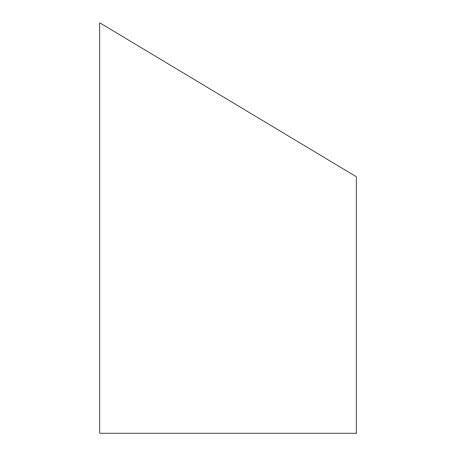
<?xml version="1.0" encoding="UTF-8"?>
<svg xmlns="http://www.w3.org/2000/svg" width="456" height="456" viewBox="0 0 456 456"><rect width="100%" height="100%" fill="white"/><g stroke="black" fill="none" stroke-linecap="round" stroke-linejoin="round"><path stroke-width="0.68" d="M356.25 433.2L99.75 433.2L99.75 22.8L356.25 176.7L356.25 433.2"/></g></svg>
